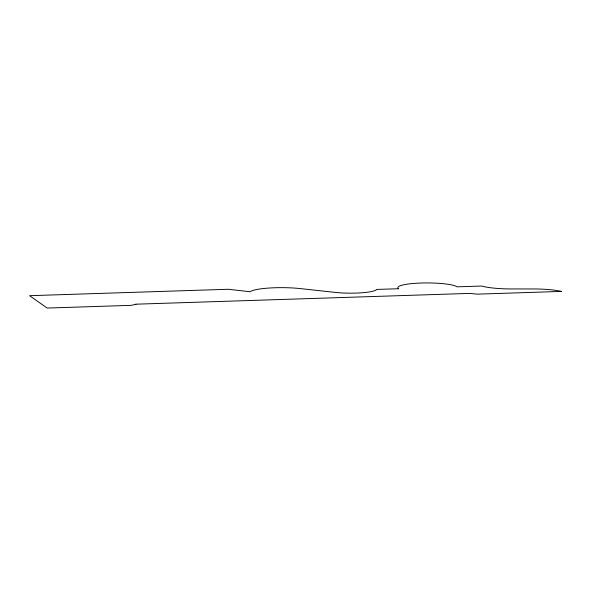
<?xml version="1.0" encoding="UTF-8"?>
<svg xmlns="http://www.w3.org/2000/svg" width="591" height="591" viewBox="0 0 591 591"><rect width="100%" height="100%" fill="white"/><g stroke="black" fill="none" stroke-linecap="round" stroke-linejoin="round"><path stroke-width="0.89" d="M136.004 304.188L131.512 305.333L47.162 308.059L29.55 295.692L228.252 289.265L250.133 291.747A32.993 5.334 0.3 0 1 300.317 288.593L335.267 292.405A26.994 4.366 0.3 0 0 376.703 289.435L398.666 288.726A29.993 4.846 0.3 0 1 421.11 283.023A29.993 4.846 0.3 0 1 457.102 286.834L481.702 286.037A32.993 5.334 0.3 0 0 511.533 288.94L533.274 288.955A32.993 5.334 0.3 0 1 561.45 291.415L477.1 294.148L469.897 293.387L136.004 304.188"/></g></svg>
